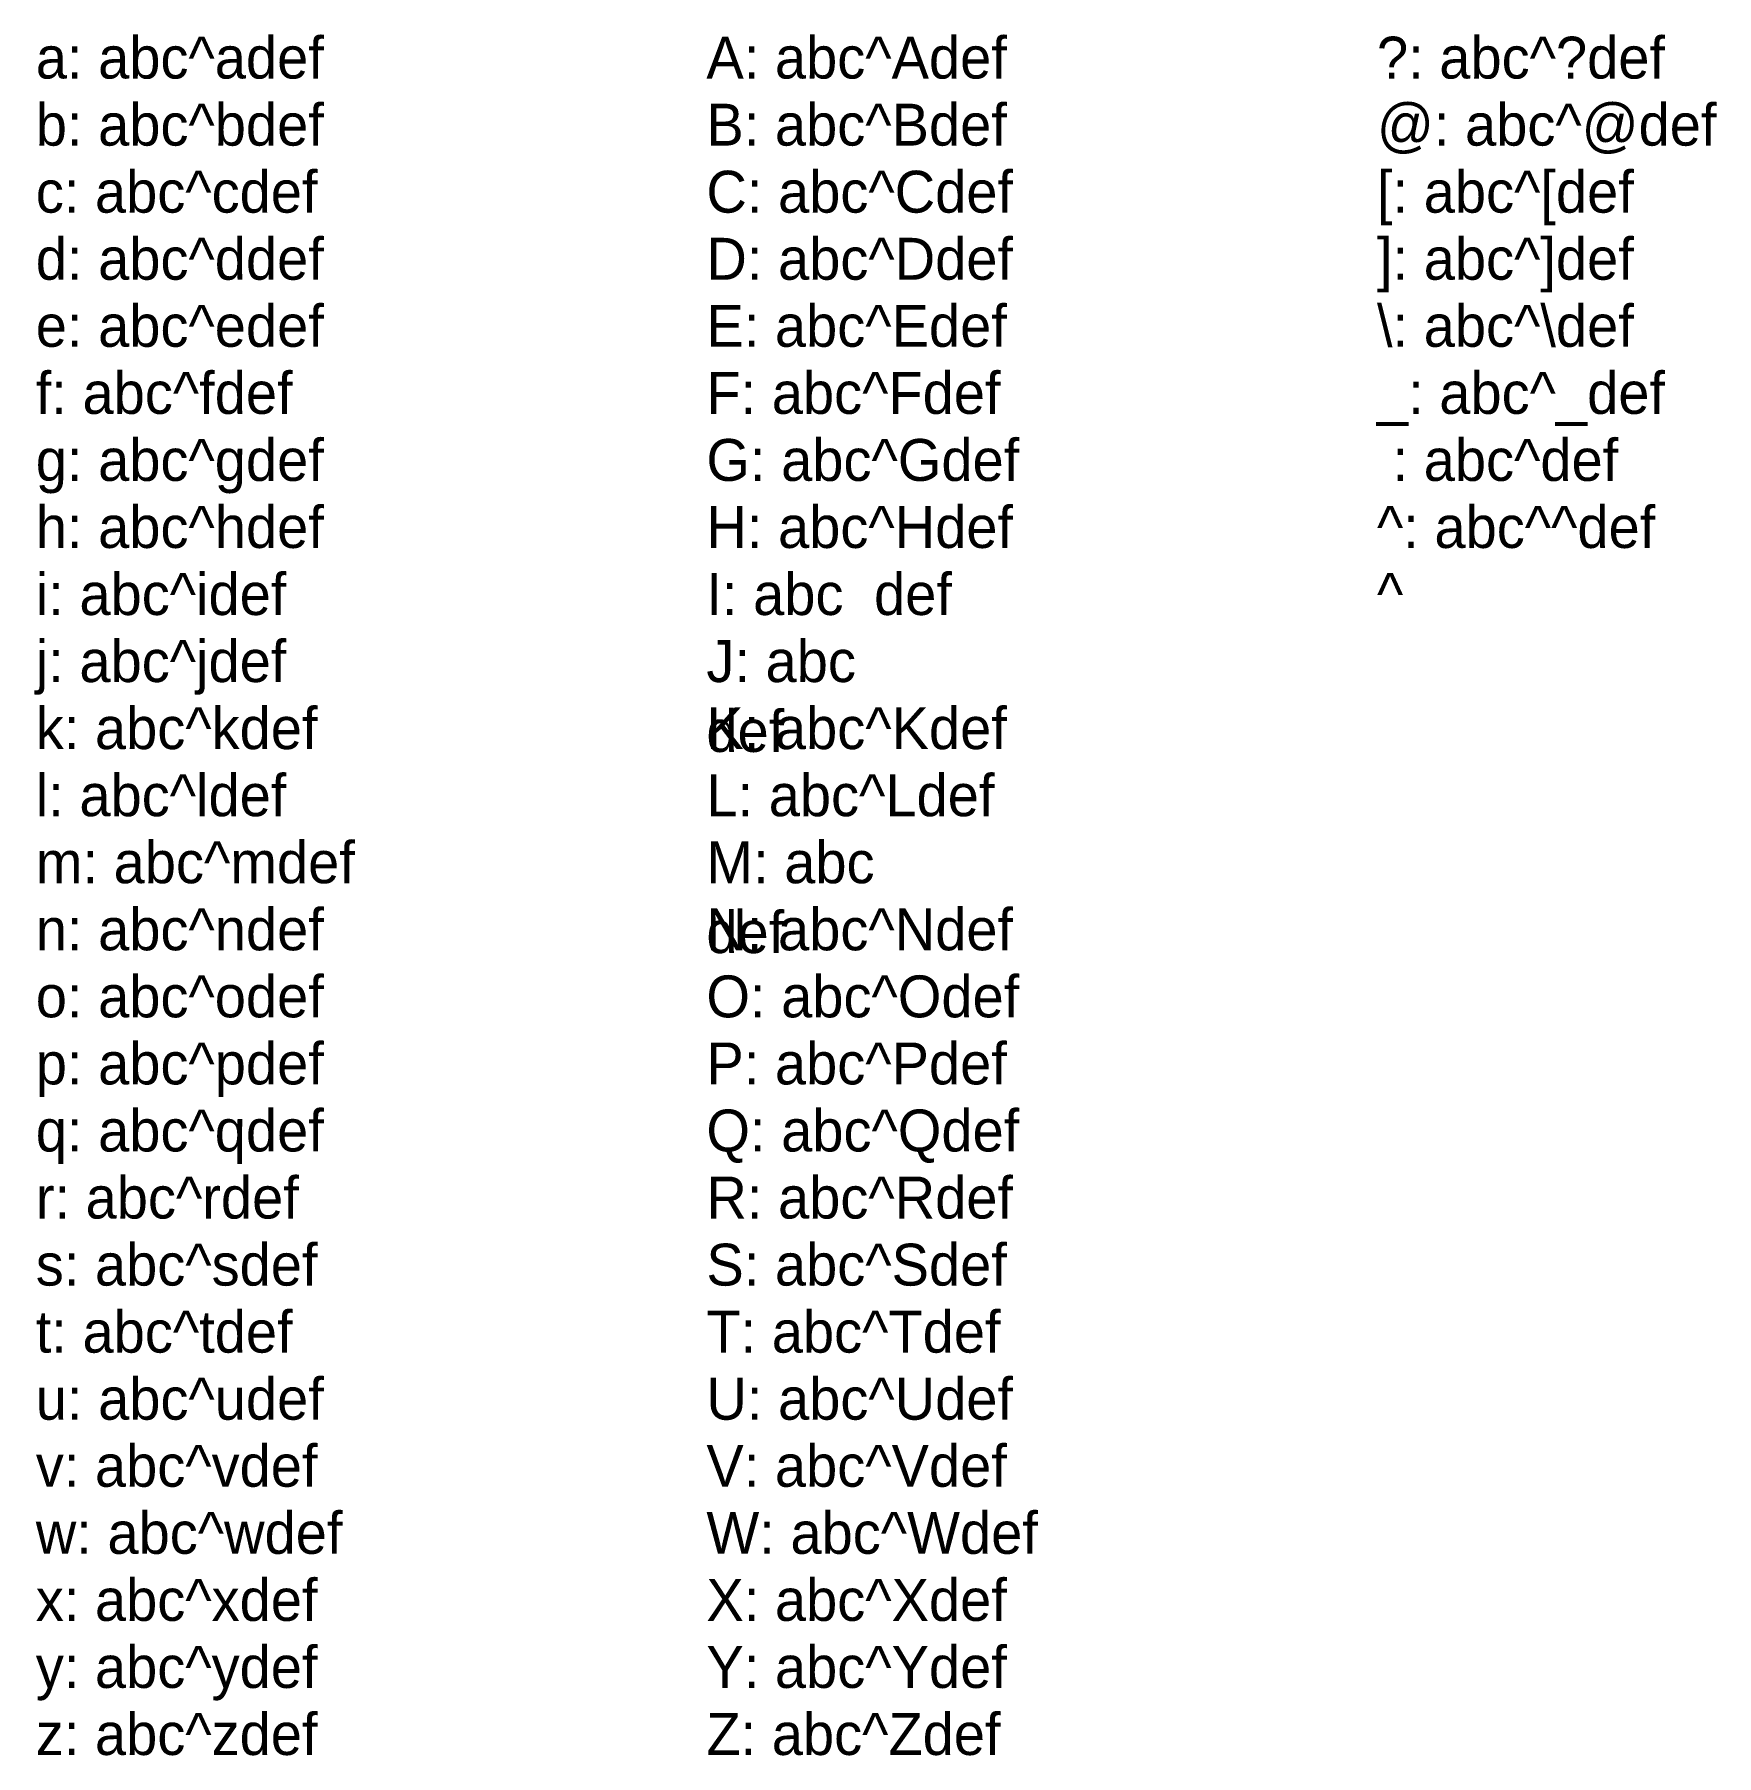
# Model space of a CAD drawing. Header units: metres. Extents: x 0 to 100, y -103 to 0.
import ezdxf

# ---------------------------------------------------------------- set-up
doc = ezdxf.new("R2010")
doc.units = ezdxf.units.M

msp = doc.modelspace()

# ---------------------------------------------------------------- texts
at = {"char_height": 2.5, "attachment_point": 1}
for s, insert in [('a: abc^adef', (0, 0)), ('A: abc^Adef', (40, 0)), ('?: abc^?def', (80, 0)), ('b: abc^bdef', (0, -4)), ('B: abc^Bdef', (40, -4)), ('@: abc^@def', (80, -4)), ('c: abc^cdef', (0, -8)), ('C: abc^Cdef', (40, -8)), ('[: abc^[def', (80, -8)), ('d: abc^ddef', (0, -12)), ('D: abc^Ddef', (40, -12)), (']: abc^]def', (80, -12)), ('e: abc^edef', (0, -16)), ('E: abc^Edef', (40, -16)), ('\\: abc^\\def', (80, -16)), ('f: abc^fdef', (0, -20)), ('F: abc^Fdef', (40, -20)), ('_: abc^_def', (80, -20)), ('g: abc^gdef', (0, -24)), ('G: abc^Gdef', (40, -24)), (' : abc^ def', (80, -24)), ('h: abc^hdef', (0, -28)), ('H: abc^Hdef', (40, -28)), ('^ : abc^^def', (80, -28)), ('i: abc^idef', (0, -32)), ('I: abc^Idef', (40, -32)), ('^', (80, -32)), ('j: abc^jdef', (0, -36)), ('J: abc^Jdef', (40, -36)), ('k: abc^kdef', (0, -40)), ('K: abc^Kdef', (40, -40)), ('l: abc^ldef', (0, -44)), ('L: abc^Ldef', (40, -44)), ('m: abc^mdef', (0, -48)), ('M: abc^Mdef', (40, -48)), ('n: abc^ndef', (0, -52)), ('N: abc^Ndef', (40, -52)), ('o: abc^odef', (0, -56)), ('O: abc^Odef', (40, -56)), ('p: abc^pdef', (0, -60)), ('P: abc^Pdef', (40, -60)), ('q: abc^qdef', (0, -64)), ('Q: abc^Qdef', (40, -64)), ('r: abc^rdef', (0, -68)), ('R: abc^Rdef', (40, -68)), ('s: abc^sdef', (0, -72)), ('S: abc^Sdef', (40, -72)), ('t: abc^tdef', (0, -76)), ('T: abc^Tdef', (40, -76)), ('u: abc^udef', (0, -80)), ('U: abc^Udef', (40, -80)), ('v: abc^vdef', (0, -84)), ('V: abc^Vdef', (40, -84)), ('w: abc^wdef', (0, -88)), ('W: abc^Wdef', (40, -88)), ('x: abc^xdef', (0, -92)), ('X: abc^Xdef', (40, -92)), ('y: abc^ydef', (0, -96)), ('Y: abc^Ydef', (40, -96)), ('z: abc^zdef', (0, -100)), ('Z: abc^Zdef', (40, -100))]:
    msp.add_mtext(s, dxfattribs=dict(at, insert=insert))

doc.saveas('drawing.dxf')
